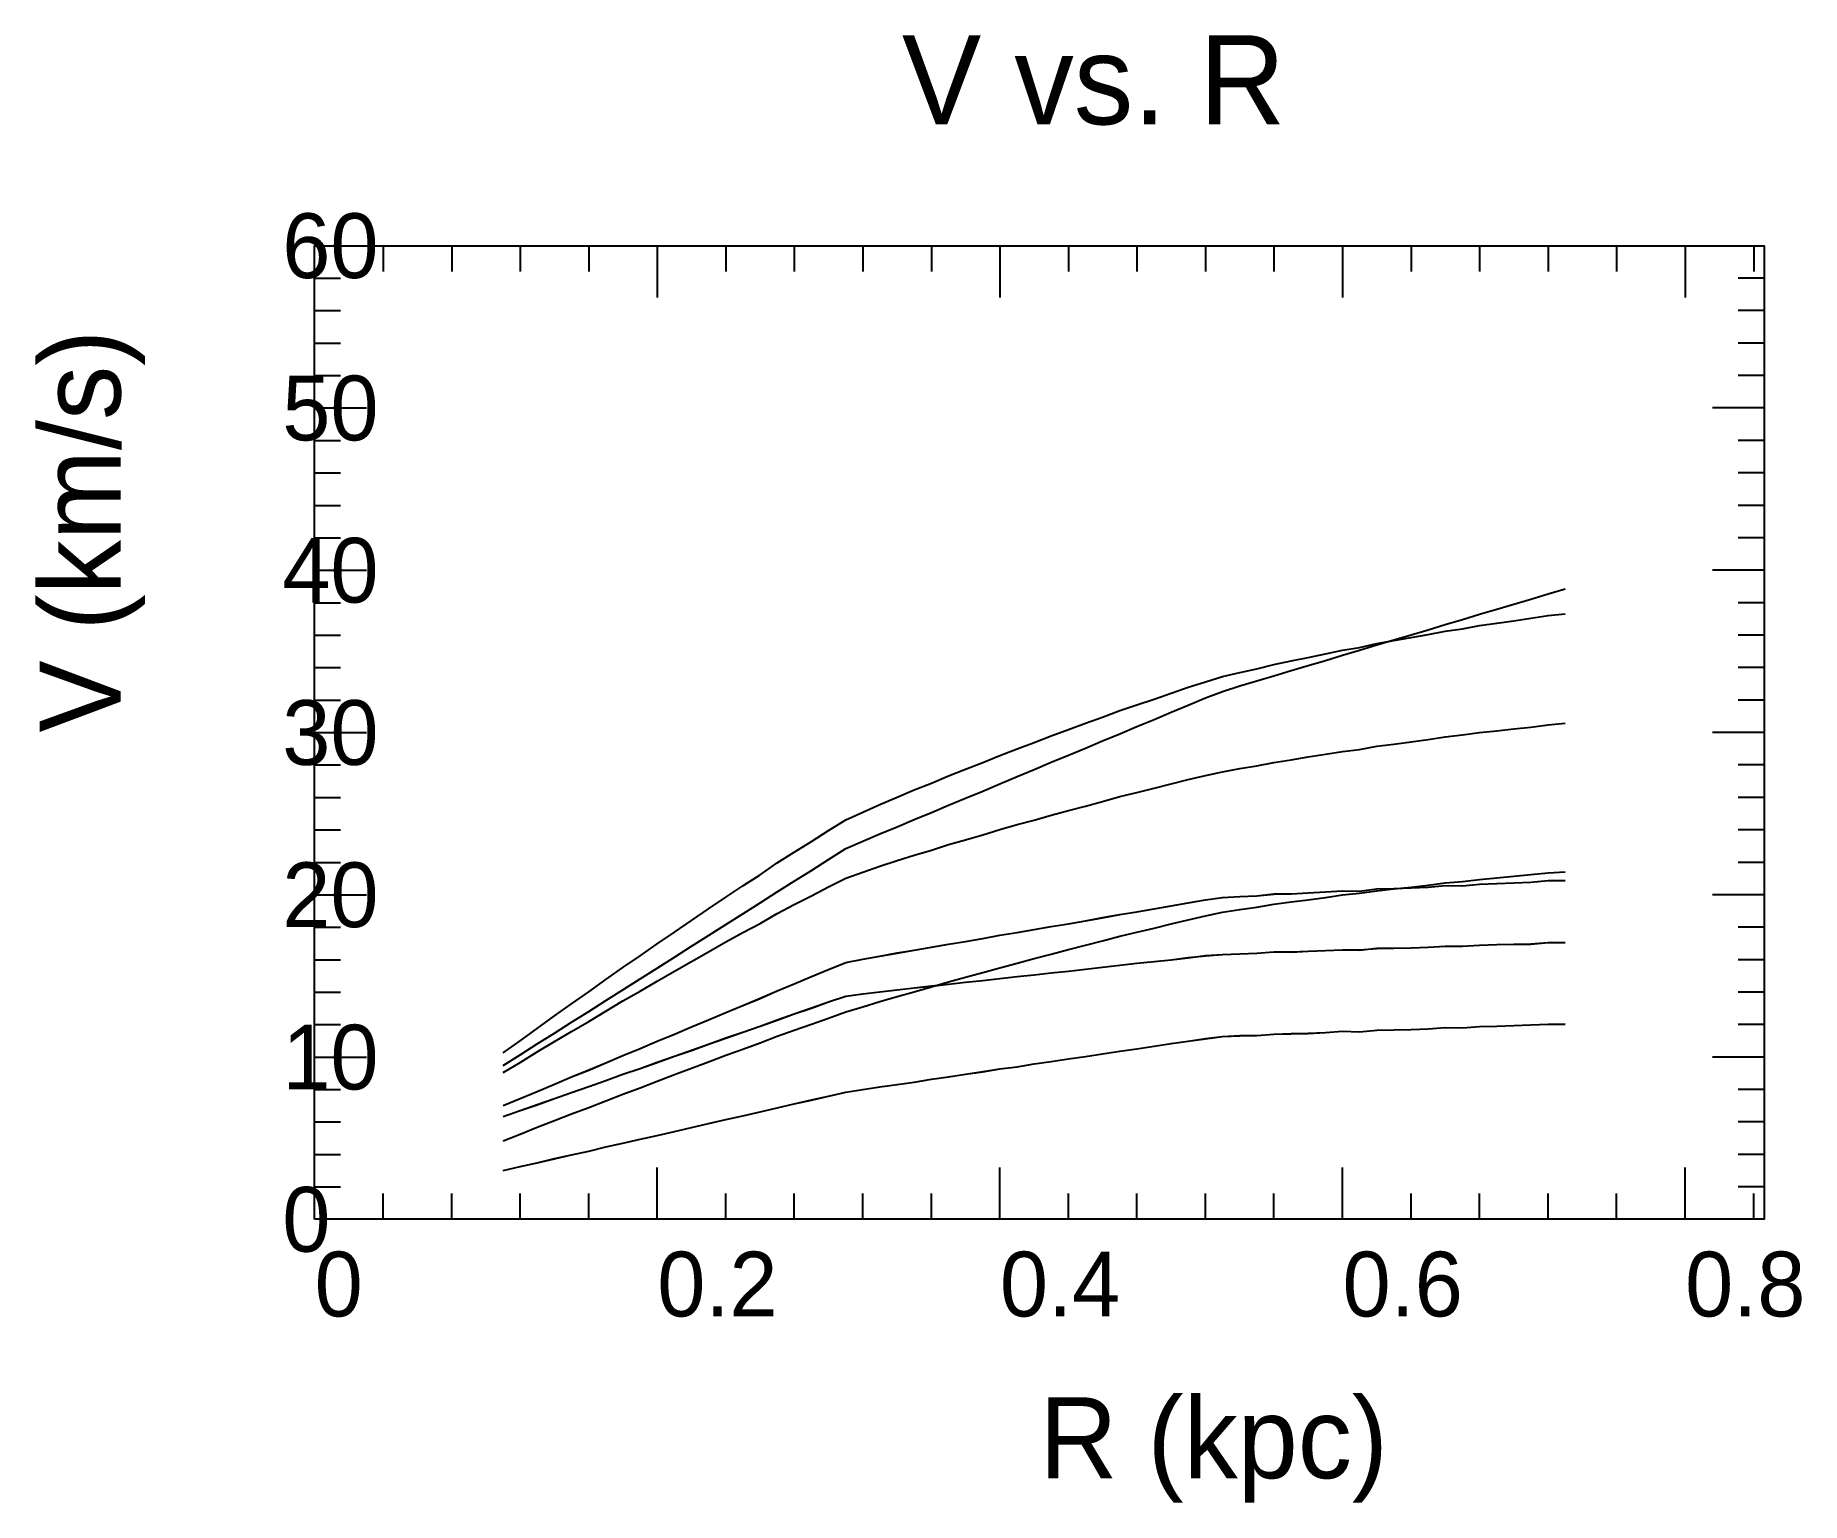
# Model space of a CAD drawing. Extents: x -35 to 184, y -35 to 146.
import ezdxf

# ---------------------------------------------------------------- set-up
doc = ezdxf.new("R2010")
doc.units = 0

msp = doc.modelspace()

# ---------------------------------------------------------------- linework, layer by layer
at = {"color": 0}
for p, q in [((8.47, 120.33), (8.47, 117.13)), ((16.94, 120.33), (16.94, 117.13)), ((25.42, 120.33), (25.42, 117.13)), ((33.89, 120.33), (33.89, 117.13)), ((42.36, 120.33), (42.36, 113.93)), ((50.83, 120.33), (50.83, 117.13)), ((59.3, 120.33), (59.3, 117.13)), ((67.77, 120.33), (67.77, 117.13)), ((76.25, 120.33), (76.25, 117.13)), ((84.72, 120.33), (84.72, 113.93)), ((93.19, 120.33), (93.19, 117.13)), ((101.66, 120.33), (101.66, 117.13)), ((110.13, 120.33), (110.13, 117.13)), ((118.6, 120.33), (118.6, 117.13)), ((127.08, 120.33), (127.08, 113.93)), ((135.55, 120.33), (135.55, 117.13)), ((144.02, 120.33), (144.02, 117.13)), ((152.49, 120.33), (152.49, 117.13)), ((160.96, 120.33), (160.96, 117.13)), ((169.43, 120.33), (169.43, 113.93)), ((177.91, 120.33), (177.91, 117.13)), ((0, 116.32), (3.2, 116.32)), ((179.2, 116.32), (176, 116.32)), ((0, 112.3), (3.2, 112.3)), ((179.2, 112.3), (176, 112.3)), ((0, 108.29), (3.2, 108.29)), ((179.2, 108.29), (176, 108.29)), ((0, 104.28), (3.2, 104.28)), ((179.2, 104.28), (176, 104.28)), ((0, 100.27), (6.4, 100.27)), ((179.2, 100.27), (172.8, 100.27)), ((0, 96.26), (3.2, 96.26)), ((179.2, 96.26), (176, 96.26)), ((0, 92.25), (3.2, 92.25)), ((179.2, 92.25), (176, 92.25)), ((0, 88.24), (3.2, 88.24)), ((179.2, 88.24), (176, 88.24)), ((0, 84.23), (3.2, 84.23)), ((179.2, 84.23), (176, 84.23)), ((0, 80.22), (6.4, 80.22)), ((179.2, 80.22), (172.8, 80.22)), ((0, 76.21), (3.2, 76.21)), ((179.2, 76.21), (176, 76.21)), ((0, 72.2), (3.2, 72.2)), ((179.2, 72.2), (176, 72.2)), ((0, 68.18), (3.2, 68.18)), ((179.2, 68.18), (176, 68.18)), ((0, 64.17), (3.2, 64.17)), ((179.2, 64.17), (176, 64.17)), ((0, 60.16), (6.4, 60.16)), ((179.2, 60.16), (172.8, 60.16)), ((0, 56.15), (3.2, 56.15)), ((179.2, 56.15), (176, 56.15)), ((0, 52.14), (3.2, 52.14)), ((179.2, 52.14), (176, 52.14)), ((0, 48.13), (3.2, 48.13)), ((179.2, 48.13), (176, 48.13)), ((0, 44.12), (3.2, 44.12)), ((179.2, 44.12), (176, 44.12)), ((0, 40.11), (6.4, 40.11)), ((179.2, 40.11), (172.8, 40.11)), ((0, 36.1), (3.2, 36.1)), ((179.2, 36.1), (176, 36.1)), ((0, 32.09), (3.2, 32.09)), ((179.2, 32.09), (176, 32.09)), ((0, 28.08), (3.2, 28.08)), ((179.2, 28.08), (176, 28.08)), ((0, 24.07), (3.2, 24.07)), ((179.2, 24.07), (176, 24.07)), ((0, 20.05), (6.4, 20.05)), ((179.2, 20.05), (172.8, 20.05)), ((0, 16.04), (3.2, 16.04)), ((179.2, 16.04), (176, 16.04)), ((0, 12.03), (3.2, 12.03)), ((179.2, 12.03), (176, 12.03)), ((0, 8.02), (3.2, 8.02)), ((179.2, 8.02), (176, 8.02)), ((42.36, 0), (42.36, 6.4)), ((84.72, 0), (84.72, 6.4)), ((127.08, 0), (127.08, 6.4)), ((169.43, 0), (169.43, 6.4)), ((0, 4.01), (3.2, 4.01)), ((8.47, 0), (8.47, 3.2)), ((16.94, 0), (16.94, 3.2)), ((25.42, 0), (25.42, 3.2)), ((33.89, 0), (33.89, 3.2)), ((50.83, 0), (50.83, 3.2)), ((59.3, 0), (59.3, 3.2)), ((67.77, 0), (67.77, 3.2)), ((76.25, 0), (76.25, 3.2)), ((93.19, 0), (93.19, 3.2)), ((101.66, 0), (101.66, 3.2)), ((110.13, 0), (110.13, 3.2)), ((118.6, 0), (118.6, 3.2)), ((135.55, 0), (135.55, 3.2)), ((144.02, 0), (144.02, 3.2)), ((152.49, 0), (152.49, 3.2)), ((160.96, 0), (160.96, 3.2)), ((179.2, 4.01), (176, 4.01)), ((177.91, 0), (177.91, 3.2))]:
    msp.add_line(p, q, dxfattribs=at)
msp.add_lwpolyline([(0, 0), (0, 120.33), (179.2, 120.33), (179.2, 0)], close=True, dxfattribs=at)
at = {"color": 6}
for points in [[(23.3, 19.02), (25.42, 20.32), (27.53, 21.67), (29.65, 23.01), (31.77, 24.35), (33.89, 25.69), (36, 27.03), (38.12, 28.37), (40.24, 29.72), (42.36, 31.06), (44.48, 32.41), (46.59, 33.74), (48.71, 35.09), (50.83, 36.43), (52.95, 37.77), (55.07, 39.11), (57.18, 40.46), (59.3, 41.8), (61.42, 43.13), (63.54, 44.47), (65.66, 45.81), (67.77, 46.74), (69.89, 47.64), (72.01, 48.52), (74.13, 49.4), (76.25, 50.28), (78.36, 51.17), (80.48, 52.05), (82.6, 52.93), (84.72, 53.82), (86.84, 54.72), (88.95, 55.6), (91.07, 56.48), (93.19, 57.37), (95.31, 58.25), (97.42, 59.13), (99.54, 60.01), (101.66, 60.89), (103.78, 61.78), (105.9, 62.66), (108.01, 63.54), (110.13, 64.45), (112.25, 65.25), (114.37, 65.92), (116.49, 66.55), (118.6, 67.17), (120.72, 67.82), (122.84, 68.44), (124.96, 69.07), (127.08, 69.71), (129.19, 70.35), (131.31, 70.98), (133.43, 71.61), (135.55, 72.23), (137.67, 72.86), (139.78, 73.5), (141.9, 74.13), (144.02, 74.77), (146.14, 75.4), (148.25, 76.03), (150.37, 76.66), (152.49, 77.29), (154.61, 77.92)], [(23.3, 6.03), (25.42, 6.51), (27.53, 6.99), (29.65, 7.48), (31.77, 7.98), (33.89, 8.43), (36, 8.94), (38.12, 9.42), (40.24, 9.9), (42.36, 10.38), (44.48, 10.87), (46.59, 11.36), (48.71, 11.85), (50.83, 12.33), (52.95, 12.8), (55.07, 13.3), (57.18, 13.78), (59.3, 14.27), (61.42, 14.75), (63.54, 15.21), (65.66, 15.7), (67.77, 16.05), (69.89, 16.37), (72.01, 16.68), (74.13, 16.97), (76.25, 17.32), (78.36, 17.61), (80.48, 17.93), (82.6, 18.25), (84.72, 18.59), (86.84, 18.86), (88.95, 19.21), (91.07, 19.51), (93.19, 19.82), (95.31, 20.13), (97.42, 20.46), (99.54, 20.77), (101.66, 21.07), (103.78, 21.39), (105.9, 21.73), (108.01, 22.02), (110.13, 22.33), (112.25, 22.6), (114.37, 22.69), (116.49, 22.71), (118.6, 22.89), (120.72, 22.94), (122.84, 22.98), (124.96, 23.1), (127.08, 23.25), (129.19, 23.18), (131.31, 23.36), (133.43, 23.41), (135.55, 23.47), (137.67, 23.53), (139.78, 23.69), (141.9, 23.66), (144.02, 23.83), (146.14, 23.89), (148.25, 23.94), (150.37, 24.02), (152.49, 24.14), (154.61, 24.14)]]:
    msp.add_lwpolyline(points, dxfattribs=at)
at = {"color": 3}
for points in [[(23.3, 20.57), (25.42, 22.08), (27.53, 23.6), (29.65, 25.14), (31.77, 26.63), (33.89, 28.1), (36, 29.62), (38.12, 31.11), (40.24, 32.55), (42.36, 34.04), (44.48, 35.51), (46.59, 36.92), (48.71, 38.37), (50.83, 39.83), (52.95, 41.2), (55.07, 42.57), (57.18, 44.04), (59.3, 45.38), (61.42, 46.69), (63.54, 48.05), (65.66, 49.36), (67.77, 50.32), (69.89, 51.26), (72.01, 52.19), (74.13, 53.06), (76.25, 53.91), (78.36, 54.82), (80.48, 55.65), (82.6, 56.47), (84.72, 57.33), (86.84, 58.15), (88.95, 58.94), (91.07, 59.74), (93.19, 60.55), (95.31, 61.3), (97.42, 62.06), (99.54, 62.88), (101.66, 63.59), (103.78, 64.29), (105.9, 65.04), (108.01, 65.76), (110.13, 66.43), (112.25, 67.07), (114.37, 67.59), (116.49, 68.04), (118.6, 68.59), (120.72, 69.01), (122.84, 69.45), (124.96, 69.89), (127.08, 70.35), (129.19, 70.69), (131.31, 71.17), (133.43, 71.54), (135.55, 71.92), (137.67, 72.27), (139.78, 72.69), (141.9, 72.98), (144.02, 73.37), (146.14, 73.68), (148.25, 73.98), (150.37, 74.28), (152.49, 74.62), (154.61, 74.84)], [(23.3, 9.72), (25.42, 10.54), (27.53, 11.37), (29.65, 12.21), (31.77, 13.03), (33.89, 13.82), (36, 14.66), (38.12, 15.47), (40.24, 16.26), (42.36, 17.08), (44.48, 17.89), (46.59, 18.67), (48.71, 19.48), (50.83, 20.28), (52.95, 21.04), (55.07, 21.81), (57.18, 22.62), (59.3, 23.38), (61.42, 24.12), (63.54, 24.88), (65.66, 25.64), (67.77, 26.28), (69.89, 26.91), (72.01, 27.53), (74.13, 28.12), (76.25, 28.72), (78.36, 29.34), (80.48, 29.92), (82.6, 30.49), (84.72, 31.1), (86.84, 31.65), (88.95, 32.22), (91.07, 32.79), (93.19, 33.35), (95.31, 33.88), (97.42, 34.41), (99.54, 34.99), (101.66, 35.49), (103.78, 35.99), (105.9, 36.53), (108.01, 37.03), (110.13, 37.5), (112.25, 37.96), (114.37, 38.3), (116.49, 38.57), (118.6, 38.94), (120.72, 39.23), (122.84, 39.48), (124.96, 39.78), (127.08, 40.1), (129.19, 40.29), (131.31, 40.59), (133.43, 40.84), (135.55, 41.07), (137.67, 41.3), (139.78, 41.58), (141.9, 41.76), (144.02, 42.01), (146.14, 42.21), (148.25, 42.4), (150.37, 42.61), (152.49, 42.81), (154.61, 42.94)]]:
    msp.add_lwpolyline(points, dxfattribs=at)
at = {"color": 4}
for points in [[(23.3, 20.57), (25.42, 22.08), (27.53, 23.6), (29.65, 25.14), (31.77, 26.63), (33.89, 28.1), (36, 29.62), (38.12, 31.11), (40.24, 32.55), (42.36, 34.04), (44.48, 35.51), (46.59, 36.92), (48.71, 38.37), (50.83, 39.83), (52.95, 41.2), (55.07, 42.57), (57.18, 44.04), (59.3, 45.38), (61.42, 46.69), (63.54, 48.05), (65.66, 49.36), (67.77, 50.32), (69.89, 51.26), (72.01, 52.19), (74.13, 53.06), (76.25, 53.91), (78.36, 54.82), (80.48, 55.65), (82.6, 56.47), (84.72, 57.33), (86.84, 58.15), (88.95, 58.94), (91.07, 59.74), (93.19, 60.55), (95.31, 61.3), (97.42, 62.06), (99.54, 62.88), (101.66, 63.59), (103.78, 64.29), (105.9, 65.04), (108.01, 65.76), (110.13, 66.43), (112.25, 67.07), (114.37, 67.59), (116.49, 68.04), (118.6, 68.59), (120.72, 69.01), (122.84, 69.45), (124.96, 69.89), (127.08, 70.35), (129.19, 70.69), (131.31, 71.17), (133.43, 71.54), (135.55, 71.92), (137.67, 72.27), (139.78, 72.69), (141.9, 72.98), (144.02, 73.37), (146.14, 73.68), (148.25, 73.98), (150.37, 74.28), (152.49, 74.62), (154.61, 74.84)], [(23.3, 18.13), (25.42, 19.4), (27.53, 20.68), (29.65, 21.98), (31.77, 23.23), (33.89, 24.46), (36, 25.73), (38.12, 26.99), (40.24, 28.2), (42.36, 29.44), (44.48, 30.67), (46.59, 31.85), (48.71, 33.06), (50.83, 34.28), (52.95, 35.43), (55.07, 36.56), (57.18, 37.78), (59.3, 38.89), (61.42, 39.98), (63.54, 41.11), (65.66, 42.18), (67.77, 42.91), (69.89, 43.63), (72.01, 44.34), (74.13, 45), (76.25, 45.63), (78.36, 46.31), (80.48, 46.92), (82.6, 47.53), (84.72, 48.17), (86.84, 48.78), (88.95, 49.35), (91.07, 49.94), (93.19, 50.53), (95.31, 51.08), (97.42, 51.64), (99.54, 52.24), (101.66, 52.76), (103.78, 53.27), (105.9, 53.81), (108.01, 54.34), (110.13, 54.84), (112.25, 55.29), (114.37, 55.7), (116.49, 56.05), (118.6, 56.47), (120.72, 56.78), (122.84, 57.14), (124.96, 57.47), (127.08, 57.8), (129.19, 58.08), (131.31, 58.46), (133.43, 58.74), (135.55, 59.03), (137.67, 59.31), (139.78, 59.62), (141.9, 59.86), (144.02, 60.15), (146.14, 60.39), (148.25, 60.62), (150.37, 60.84), (152.49, 61.12), (154.61, 61.3)], [(23.3, 9.72), (25.42, 10.54), (27.53, 11.37), (29.65, 12.21), (31.77, 13.03), (33.89, 13.82), (36, 14.66), (38.12, 15.47), (40.24, 16.26), (42.36, 17.08), (44.48, 17.89), (46.59, 18.67), (48.71, 19.48), (50.83, 20.28), (52.95, 21.04), (55.07, 21.81), (57.18, 22.62), (59.3, 23.38), (61.42, 24.12), (63.54, 24.88), (65.66, 25.64), (67.77, 26.28), (69.89, 26.91), (72.01, 27.53), (74.13, 28.12), (76.25, 28.72), (78.36, 29.34), (80.48, 29.92), (82.6, 30.49), (84.72, 31.1), (86.84, 31.65), (88.95, 32.22), (91.07, 32.79), (93.19, 33.35), (95.31, 33.88), (97.42, 34.41), (99.54, 34.99), (101.66, 35.49), (103.78, 35.99), (105.9, 36.53), (108.01, 37.03), (110.13, 37.5), (112.25, 37.96), (114.37, 38.3), (116.49, 38.57), (118.6, 38.94), (120.72, 39.23), (122.84, 39.48), (124.96, 39.78), (127.08, 40.1), (129.19, 40.29), (131.31, 40.59), (133.43, 40.84), (135.55, 41.07), (137.67, 41.3), (139.78, 41.58), (141.9, 41.76), (144.02, 42.01), (146.14, 42.21), (148.25, 42.4), (150.37, 42.61), (152.49, 42.81), (154.61, 42.94)]]:
    msp.add_lwpolyline(points, dxfattribs=at)
at = {"color": 1}
msp.add_lwpolyline([(23.3, 14.07), (25.42, 14.95), (27.53, 15.81), (29.65, 16.69), (31.77, 17.6), (33.89, 18.46), (36, 19.35), (38.12, 20.24), (40.24, 21.13), (42.36, 22.01), (44.48, 22.89), (46.59, 23.78), (48.71, 24.67), (50.83, 25.56), (52.95, 26.44), (55.07, 27.33), (57.18, 28.22), (59.3, 29.12), (61.42, 30), (63.54, 30.88), (65.66, 31.73), (67.77, 32.16), (69.89, 32.54), (72.01, 32.91), (74.13, 33.28), (76.25, 33.64), (78.36, 33.99), (80.48, 34.34), (82.6, 34.72), (84.72, 35.1), (86.84, 35.44), (88.95, 35.81), (91.07, 36.17), (93.19, 36.52), (95.31, 36.89), (97.42, 37.29), (99.54, 37.66), (101.66, 38.01), (103.78, 38.38), (105.9, 38.75), (108.01, 39.12), (110.13, 39.5), (112.25, 39.78), (114.37, 39.91), (116.49, 39.97), (118.6, 40.21), (120.72, 40.21), (122.84, 40.34), (124.96, 40.47), (127.08, 40.61), (129.19, 40.56), (131.31, 40.84), (133.43, 40.87), (135.55, 40.95), (137.67, 41.05), (139.78, 41.26), (141.9, 41.21), (144.02, 41.43), (146.14, 41.52), (148.25, 41.58), (150.37, 41.65), (152.49, 41.89), (154.61, 41.88)], dxfattribs=at)
at = {"color": 2}
for points in [[(23.3, 14.08), (25.42, 14.94), (27.53, 15.8), (29.65, 16.71), (31.77, 17.59), (33.89, 18.44), (36, 19.35), (38.12, 20.24), (40.24, 21.11), (42.36, 22.01), (44.48, 22.9), (46.59, 23.77), (48.71, 24.67), (50.83, 25.57), (52.95, 26.44), (55.07, 27.31), (57.18, 28.24), (59.3, 29.12), (61.42, 29.99), (63.54, 30.88), (65.66, 31.74), (67.77, 32.16), (69.89, 32.54), (72.01, 32.92), (74.13, 33.27), (76.25, 33.63), (78.36, 34), (80.48, 34.34), (82.6, 34.71), (84.72, 35.1), (86.84, 35.45), (88.95, 35.81), (91.07, 36.17), (93.19, 36.53), (95.31, 36.88), (97.42, 37.28), (99.54, 37.67), (101.66, 38.01), (103.78, 38.37), (105.9, 38.75), (108.01, 39.12), (110.13, 39.5), (112.25, 39.79), (114.37, 39.91), (116.49, 39.97), (118.6, 40.2), (120.72, 40.22), (122.84, 40.34), (124.96, 40.47), (127.08, 40.61), (129.19, 40.56), (131.31, 40.84), (133.43, 40.88), (135.55, 40.96), (137.67, 41.05), (139.78, 41.25), (141.9, 41.23), (144.02, 41.43), (146.14, 41.52), (148.25, 41.58), (150.37, 41.66), (152.49, 41.88), (154.61, 41.89)], [(23.3, 12.72), (25.42, 13.45), (27.53, 14.17), (29.65, 14.94), (31.77, 15.68), (33.89, 16.4), (36, 17.16), (38.12, 17.92), (40.24, 18.65), (42.36, 19.4), (44.48, 20.16), (46.59, 20.88), (48.71, 21.64), (50.83, 22.41), (52.95, 23.14), (55.07, 23.86), (57.18, 24.65), (59.3, 25.38), (61.42, 26.11), (63.54, 26.87), (65.66, 27.58), (67.77, 27.87), (69.89, 28.12), (72.01, 28.38), (74.13, 28.62), (76.25, 28.83), (78.36, 29.08), (80.48, 29.29), (82.6, 29.52), (84.72, 29.78), (86.84, 30.02), (88.95, 30.22), (91.07, 30.45), (93.19, 30.69), (95.31, 30.91), (97.42, 31.16), (99.54, 31.42), (101.66, 31.64), (103.78, 31.85), (105.9, 32.09), (108.01, 32.34), (110.13, 32.58), (112.25, 32.74), (114.37, 32.83), (116.49, 32.89), (118.6, 33.05), (120.72, 33.04), (122.84, 33.15), (124.96, 33.23), (127.08, 33.29), (129.19, 33.29), (131.31, 33.49), (133.43, 33.51), (135.55, 33.57), (137.67, 33.64), (139.78, 33.77), (141.9, 33.76), (144.02, 33.89), (146.14, 33.96), (148.25, 34), (150.37, 34.04), (152.49, 34.23), (154.61, 34.23)], [(23.3, 6.03), (25.42, 6.51), (27.53, 6.99), (29.65, 7.5), (31.77, 7.98), (33.89, 8.42), (36, 8.94), (38.12, 9.42), (40.24, 9.89), (42.36, 10.38), (44.48, 10.87), (46.59, 11.35), (48.71, 11.84), (50.83, 12.34), (52.95, 12.8), (55.07, 13.28), (57.18, 13.79), (59.3, 14.27), (61.42, 14.74), (63.54, 15.21), (65.66, 15.71), (67.77, 16.05), (69.89, 16.37), (72.01, 16.68), (74.13, 16.97), (76.25, 17.31), (78.36, 17.62), (80.48, 17.93), (82.6, 18.24), (84.72, 18.58), (86.84, 18.86), (88.95, 19.2), (91.07, 19.51), (93.19, 19.82), (95.31, 20.13), (97.42, 20.45), (99.54, 20.78), (101.66, 21.07), (103.78, 21.38), (105.9, 21.73), (108.01, 22.03), (110.13, 22.32), (112.25, 22.6), (114.37, 22.7), (116.49, 22.71), (118.6, 22.89), (120.72, 22.95), (122.84, 22.99), (124.96, 23.1), (127.08, 23.25), (129.19, 23.19), (131.31, 23.36), (133.43, 23.41), (135.55, 23.47), (137.67, 23.53), (139.78, 23.69), (141.9, 23.68), (144.02, 23.82), (146.14, 23.89), (148.25, 23.94), (150.37, 24.03), (152.49, 24.14), (154.61, 24.15)]]:
    msp.add_lwpolyline(points, dxfattribs=at)
at = {"color": 5}
msp.add_lwpolyline([(23.3, 12.71), (25.42, 13.45), (27.53, 14.18), (29.65, 14.92), (31.77, 15.68), (33.89, 16.42), (36, 17.16), (38.12, 17.92), (40.24, 18.66), (42.36, 19.41), (44.48, 20.15), (46.59, 20.89), (48.71, 21.64), (50.83, 22.39), (52.95, 23.14), (55.07, 23.88), (57.18, 24.63), (59.3, 25.38), (61.42, 26.12), (63.54, 26.87), (65.66, 27.58), (67.77, 27.87), (69.89, 28.12), (72.01, 28.37), (74.13, 28.62), (76.25, 28.84), (78.36, 29.07), (80.48, 29.29), (82.6, 29.53), (84.72, 29.78), (86.84, 30.01), (88.95, 30.23), (91.07, 30.45), (93.19, 30.68), (95.31, 30.91), (97.42, 31.17), (99.54, 31.41), (101.66, 31.64), (103.78, 31.86), (105.9, 32.09), (108.01, 32.33), (110.13, 32.59), (112.25, 32.74), (114.37, 32.83), (116.49, 32.89), (118.6, 33.05), (120.72, 33.02), (122.84, 33.15), (124.96, 33.23), (127.08, 33.29), (129.19, 33.28), (131.31, 33.5), (133.43, 33.5), (135.55, 33.56), (137.67, 33.64), (139.78, 33.77), (141.9, 33.74), (144.02, 33.89), (146.14, 33.96), (148.25, 34), (150.37, 34.02), (152.49, 34.23), (154.61, 34.23)], dxfattribs=at)

# ---------------------------------------------------------------- texts
at = {"color": 0}
for s, height, p in [('V vs. R', 11, (72.6, 135.33)), ('60', 8, (-4, 116.33)), ('50', 8, (-4, 96.27)), ('40', 8, (-4, 76.22)), ('30', 8, (-4, 56.16)), ('20', 8, (-4, 36.11)), ('10', 8, (-4, 16.05)), ('0', 8, (-4, -4)), ('0', 8, (0, -12)), ('0.2', 8, (42.36, -12)), ('0.4', 8, (84.72, -12)), ('0.6', 8, (127.08, -12)), ('0.8', 8, (169.43, -12)), ('R (kpc)', 10, (89.6, -32))]:
    msp.add_text(s, height=height, dxfattribs=at).set_placement(p)
msp.add_text('V (km/s)', height=10, rotation=90, dxfattribs=at).set_placement((-24, 60.16))

doc.saveas('drawing.dxf')
